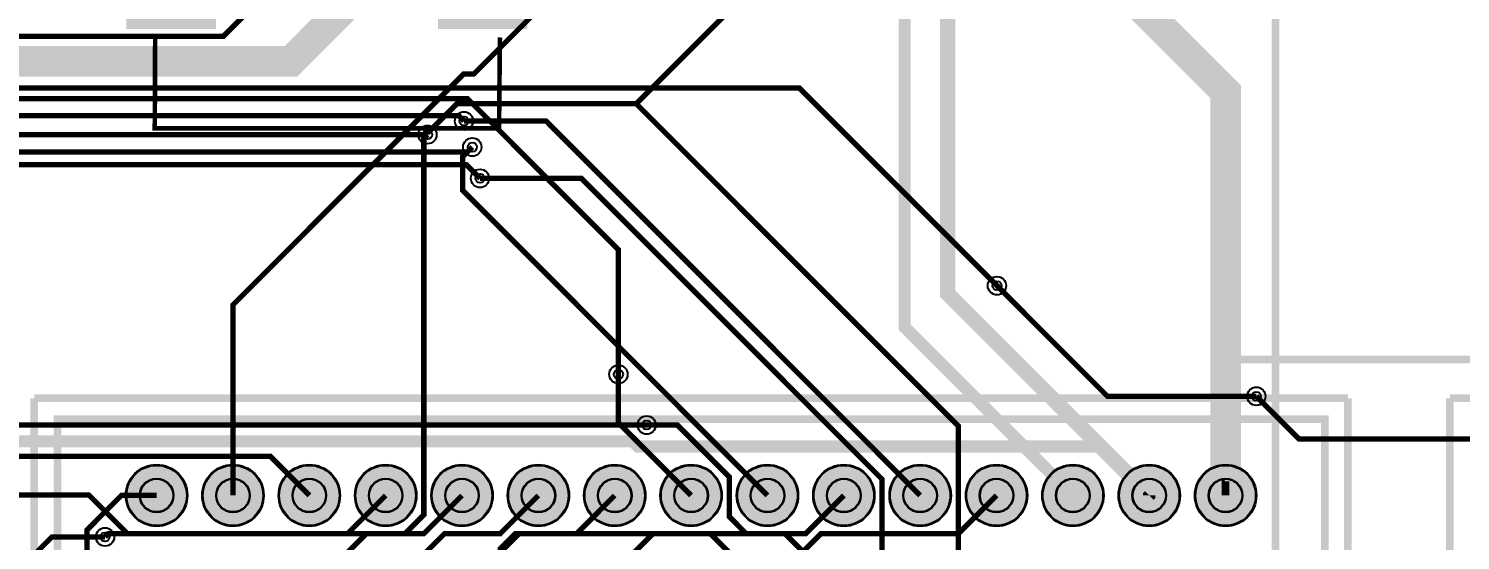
# Model space of a CAD drawing. Header units: millimetres. Extents: x 0 to 210, y -1 to 136.
# Drawn here: x 35.62 to 83.25, y 68.46 to 85.46 of the extents above; entities that cross this region are included whole.
import ezdxf

# ---------------------------------------------------------------- set-up
doc = ezdxf.new("R2010")
doc.units = ezdxf.units.MM
for name, color, linetype, true_color in [('BottomLayer', 7, 'Continuous', 0x0000ff), ('BottomSolderMaskLayer', 7, 'Continuous', 0xaa00ff), ('Hole', 7, 'Continuous', 0x222222), ('Multi-Layer', 7, 'Continuous', 0xc0c0c0), ('TopLayer', 7, 'Continuous', 0xff0000), ('TopSilkLayer', 7, 'Continuous', 0xffcc00), ('TopSolderMaskLayer', 7, 'Continuous', 0x800080)]:
    doc.layers.add(name, color=color, linetype=linetype, true_color=true_color)

msp = doc.modelspace()

# ---------------------------------------------------------------- hatches: boundary and pattern name
at = {"layer": 'BottomSolderMaskLayer'}
for points in [[(38.852273304546486, 69.95069850139703, 1), (40.90307340614669, 69.95069850139703, 1)], [(41.39227838455662, 69.95069850139703, 1), (43.44307848615682, 69.95069850139703, 1)], [(43.93228346456675, 69.95069850139703, 1), (45.983083566166954, 69.95069850139703, 1)], [(46.472288544576884, 69.95069850139703, 1), (48.52308864617709, 69.95069850139703, 1)], [(49.012293624587244, 69.95069850139703, 1), (51.06309372618745, 69.95069850139703, 1)], [(51.552298704597376, 69.95069850139703, 1), (53.60309880619758, 69.95069850139703, 1)], [(54.09230378460751, 69.95069850139703, 1), (56.14310388620771, 69.95069850139703, 1)], [(56.63230886461764, 69.95069850139703, 1), (58.683108966217844, 69.95069850139703, 1)], [(59.172313944627774, 69.95069850139703, 1), (61.22311404622798, 69.95069850139703, 1)], [(61.71231902463791, 69.95069850139703, 1), (63.76311912623811, 69.95069850139703, 1)], [(64.25232410464804, 69.95069850139703, 1), (66.30312420624824, 69.95069850139703, 1)], [(66.79232918465817, 69.95069850139703, 1), (68.84312928625837, 69.95069850139703, 1)], [(69.3323342646683, 69.95069850139703, 1), (71.38313436626851, 69.95069850139703, 1)], [(71.87233934467866, 69.95069850139703, 1), (73.92313944627887, 69.95069850139703, 1)], [(74.4123444246888, 69.95069850139703, 1), (76.463144526289, 69.95069850139703, 1)]]:
    msp.add_hatch(color=256, dxfattribs=at).paths.add_polyline_path(points)
at = {"layer": 'Multi-Layer'}
for points in [[(38.87767335534659, 69.95069850139703, 1), (40.87767335534659, 69.95069850139703, 1)], [(41.41767843535672, 69.95069850139703, 1), (43.41767843535672, 69.95069850139703, 1)], [(43.95768351536685, 69.95069850139703, 1), (45.95768351536685, 69.95069850139703, 1)], [(46.497688595376985, 69.95069850139703, 1), (48.497688595376985, 69.95069850139703, 1)], [(49.037693675387345, 69.95069850139703, 1), (51.037693675387345, 69.95069850139703, 1)], [(51.57769875539748, 69.95069850139703, 1), (53.57769875539748, 69.95069850139703, 1)], [(54.11770383540761, 69.95069850139703, 1), (56.11770383540761, 69.95069850139703, 1)], [(56.65770891541774, 69.95069850139703, 1), (58.65770891541774, 69.95069850139703, 1)], [(59.197713995427875, 69.95069850139703, 1), (61.197713995427875, 69.95069850139703, 1)], [(61.73771907543801, 69.95069850139703, 1), (63.73771907543801, 69.95069850139703, 1)], [(64.27772415544814, 69.95069850139703, 1), (66.27772415544814, 69.95069850139703, 1)], [(66.81772923545827, 69.95069850139703, 1), (68.81772923545827, 69.95069850139703, 1)], [(69.3577343154684, 69.95069850139703, 1), (71.3577343154684, 69.95069850139703, 1)], [(71.89773939547877, 69.95069850139703, 1), (73.89773939547877, 69.95069850139703, 1)], [(74.4377444754889, 69.95069850139703, 1), (76.4377444754889, 69.95069850139703, 1)]]:
    msp.add_hatch(color=256, dxfattribs=at).paths.add_polyline_path(points)
at = {"layer": 'TopSolderMaskLayer'}
for points in [[(41.84935053355571, 85.44836188105558), (38.87454738394922, 85.44836188105558), (38.87454738394922, 88.99918775137098), (41.84935053355571, 88.99918775137098)], [(52.21003125491711, 85.44836188105558), (49.23522810531085, 85.44836188105558), (49.23522810531085, 88.99918775137098), (52.21003125491711, 88.99918775137098)], [(38.852273304546486, 69.95069850139703, 1), (40.90307340614669, 69.95069850139703, 1)], [(41.39227838455662, 69.95069850139703, 1), (43.44307848615682, 69.95069850139703, 1)], [(43.93228346456675, 69.95069850139703, 1), (45.983083566166954, 69.95069850139703, 1)], [(46.472288544576884, 69.95069850139703, 1), (48.52308864617709, 69.95069850139703, 1)], [(49.012293624587244, 69.95069850139703, 1), (51.06309372618745, 69.95069850139703, 1)], [(51.552298704597376, 69.95069850139703, 1), (53.60309880619758, 69.95069850139703, 1)], [(54.09230378460751, 69.95069850139703, 1), (56.14310388620771, 69.95069850139703, 1)], [(56.63230886461764, 69.95069850139703, 1), (58.683108966217844, 69.95069850139703, 1)], [(59.172313944627774, 69.95069850139703, 1), (61.22311404622798, 69.95069850139703, 1)], [(61.71231902463791, 69.95069850139703, 1), (63.76311912623811, 69.95069850139703, 1)], [(64.25232410464804, 69.95069850139703, 1), (66.30312420624824, 69.95069850139703, 1)], [(66.79232918465817, 69.95069850139703, 1), (68.84312928625837, 69.95069850139703, 1)], [(69.3323342646683, 69.95069850139703, 1), (71.38313436626851, 69.95069850139703, 1)], [(71.87233934467866, 69.95069850139703, 1), (73.92313944627887, 69.95069850139703, 1)], [(74.4123444246888, 69.95069850139703, 1), (76.463144526289, 69.95069850139703, 1)]]:
    msp.add_hatch(color=256, dxfattribs=at).paths.add_polyline_path(points)

# ---------------------------------------------------------------- linework, layer by layer
at = {"layer": 'BottomLayer'}
for points, const_width in [([(70.46875793751587, 109.57871475742957), (68.97879095758185, 109.57871475742957), (63.25742951485881, 103.85735331470664), (63.25742951485881, 96.78242316484636), (50.43014986029971, 83.95514351028703), (50.08928117856226, 83.95514351028703), (42.417703835407565, 76.28356616713234), (42.417703835407565, 69.95082550165102)], 0.17780035560071122), ([(55.83375666751317, 82.96809753619505), (63.615062230124295, 90.74940309880628), (63.615062230124295, 103.68488696977386), (65.92773685547377, 105.9975615951231), (82.26784353568678, 105.9975615951231), (92.50812801625602, 95.7572771145542)], 0.17780035560071122), ([(72.89824739649475, 69.951714503429), (66.19253238506462, 76.65742951485902), (66.19253238506462, 105.30861061722123)], 0.5080010160020321), ([(72.89827279654537, 69.951587503175), (66.19240538481063, 76.65745491490986), (66.19240538481063, 105.30871221742439)], 0.40640081280162565), ([(70.35775971551948, 69.95082550165102), (64.76314452628912, 75.54544069088138), (64.76314452628912, 103.62037084074166)], 0.40640081280162565), ([(76.98768097536185, 59.8172212344424), (77.10020320040644, 59.929743459486986), (77.10020320040644, 96.98663957327915), (73.09232918465818, 100.99451358902718)], 0.25400050800101603), ([(55.83375666751317, 82.96809753619505), (49.867030734061245, 82.96809753619505), (48.88735077470142, 81.9884175768351), (48.88735077470142, 81.9424434848869)], 0.17780035560071122), ([(77.77457454914907, 37.657200914401756), (76.50457200914389, 38.92720345440682), (76.50457200914389, 48.92288544577082), (71.87160274320536, 53.55585471170946), (71.87160274320536, 61.32268224536449), (66.54775209550417, 66.6465328930658), (66.54775209550417, 72.25410210820417), (55.83375666751317, 82.96809753619505)], 0.17780035560071122), ([(50.10452120904233, 82.39481838963673), (52.83375666751317, 82.39481838963673), (65.27774955549899, 69.95082550165102)], 0.17780035560071122), ([(44.9577089154177, 67.41082042164089), (45.583566167132176, 67.41082042164089), (46.853568707137356, 68.68082296164596), (48.13830327660639, 68.68082296164596), (48.76644653289304, 69.3089662179325), (48.76644653289304, 81.8215392430784), (48.88735077470142, 81.9424434848869)], 0.17780035560071122), ([(50.37858775717541, 81.5266446532894), (50.062357124714026, 81.21041402082801), (50.062357124714026, 80.08620777241549), (60.19773939547872, 69.95082550165102)], 0.17780035560071122), ([(68.01917703835397, 57.62697485394972), (66.56731013462036, 59.07884175768345), (66.56731013462036, 63.534772669545305), (64.00774701549403, 66.09433578867163), (64.00774701549403, 70.49006858013718), (54.011303022605944, 80.48651257302515), (50.63563627127223, 80.48651257302515)], 0.17780035560071122), ([(67.83197866395722, 76.92034544069088), (71.50660401320806, 73.24572009144015), (76.45986791973564, 73.24572009144015)], 0.17780035560071122), ([(55.24015748031479, 73.97749555499115), (55.24015748031479, 72.3684023368047), (57.65773431546859, 69.95082550165102)], 0.17780035560071122), ([(56.17919735839473, 72.29067818135638), (57.20205740411484, 72.29067818135638), (58.929006858013736, 70.56372872745749), (58.929006858013736, 69.24216408432824), (59.490347980696015, 68.68082296164596), (60.77914655829295, 68.68082296164596), (61.46901193802387, 67.99095758191515), (61.46901193802387, 66.7664211328422), (62.11798323596622, 66.11744983489962), (63.043053086106056, 66.11744983489962), (64.98895097790182, 64.17155194310385)], 0.17780035560071122), ([(23.647574295148388, 65.71003302006602), (27.905892811785634, 69.96835153670304), (37.62065024130038, 69.96835153670304), (38.909448818897545, 68.67955295910588), (46.22644145288291, 68.67955295910588), (47.49771399542783, 69.95082550165102)], 0.17780035560071122), ([(50.37858775717541, 63.69885699771396), (51.30899161798311, 64.62926085852177), (51.30899161798311, 68.05267970535942), (51.93713487426976, 68.68082296164596), (53.847726695453275, 68.68082296164596), (55.117729235458455, 69.95082550165102)], 0.17780035560071122), ([(72.89776479552961, 69.95082550165102), (72.89827279654537, 69.95133350266701), (72.89827279654537, 69.951587503175)], 0.40640081280162565), ([(38.161417322834495, 68.57084074168154), (36.39281178562351, 68.57084074168154), (30.55715011429993, 62.73517907035807), (27.253111506222922, 62.73517907035807), (25.90640081280162, 61.38846837693677), (25.90640081280162, 59.00314960629919), (25.409067818135327, 58.505816611633236), (25.045593091185992, 58.505816611633236), (24.348615697231253, 59.202794005587975), (22.809118618237108, 59.202794005587975), (21.696342392684755, 58.09001778003551), (21.107569215138255, 58.09001778003551)], 0.17780035560071122), ([(55.117729235458455, 67.41082042164089), (56.38646177292344, 68.67955295910588), (58.29959359918712, 68.67955295910588), (58.92722885445755, 68.05191770383544), (58.92722885445755, 46.98892557785109), (58.794132588265256, 46.85582931165857), (58.794132588265256, 37.49184658369313), (70.83782067564107, 25.448158496316978), (70.83782067564107, 24.892151384302792), (74.16040132080252, 21.569570739141454), (75.5604521209043, 21.569570739141454)], 0.17780035560071122)]:
    msp.add_lwpolyline(points, dxfattribs=dict(at, const_width=const_width))
at = {"layer": 'BottomSolderMaskLayer'}
for centre, radius in [((39.87767335534659, 69.95069850139703), 1.0254000508001015), ((42.41767843535672, 69.95069850139703), 1.0254000508001015), ((44.95768351536685, 69.95069850139703), 1.0254000508001015), ((47.497688595376985, 69.95069850139703), 1.0254000508001015), ((50.037693675387345, 69.95069850139703), 1.0254000508001015), ((52.57769875539748, 69.95069850139703), 1.0254000508001015), ((55.11770383540761, 69.95069850139703), 1.0254000508001015), ((57.65770891541774, 69.95069850139703), 1.0254000508001015), ((60.197713995427875, 69.95069850139703), 1.0254000508001015), ((62.73771907543801, 69.95069850139703), 1.0254000508001015), ((65.27772415544814, 69.95069850139703), 1.0254000508001015), ((67.81772923545827, 69.95069850139703), 1.0254000508001015), ((70.3577343154684, 69.95069850139703), 1.0254000508001015), ((72.89773939547877, 69.95069850139703), 1.0254000508001015), ((75.4377444754889, 69.95069850139703), 1.0254000508001015), ((39.87767335534659, 69.95069850139703), 0.5639830505467464), ((42.41767843535672, 69.95069850139703), 0.5639830505467464), ((44.95768351536685, 69.95069850139703), 0.5639830505467464), ((47.497688595376985, 69.95069850139703), 0.5639830505467464), ((50.037693675387345, 69.95069850139703), 0.5639830505467464), ((52.57769875539748, 69.95069850139703), 0.5639830505467464), ((55.11770383540761, 69.95069850139703), 0.5639830505467464), ((57.65770891541774, 69.95069850139703), 0.5639830505467464), ((60.197713995427875, 69.95069850139703), 0.5639830505467464), ((62.73771907543801, 69.95069850139703), 0.5639830505467464), ((65.27772415544814, 69.95069850139703), 0.5639830505467464), ((67.81772923545827, 69.95069850139703), 0.5639830505467464), ((70.3577343154684, 69.95069850139703), 0.5639830505467464), ((72.89773939547877, 69.95069850139703), 0.5639830505467464), ((75.4377444754889, 69.95069850139703), 0.5639830505467464)]:
    msp.add_circle(centre, radius, dxfattribs=at)
at = {"layer": 'Hole'}
for centre in [(50.10449580899149, 82.39469138938273), (48.88732537465057, 81.9423164846329), (50.378562357124565, 81.52651765303528), (50.635610871221616, 80.48638557277116), (67.83195326390637, 76.92021844043688), (55.24013208026395, 73.97736855473715), (76.45984251968503, 73.24559309118615), (56.179171958343886, 72.29055118110239), (38.16139192278388, 68.57071374142754)]:
    msp.add_circle(centre, 0.15240030480060962, dxfattribs=at)
at = {"layer": 'Multi-Layer'}
for centre, radius in [((50.10449580899149, 82.39469138938273), 0.30480060960121924), ((48.88732537465057, 81.9423164846329), 0.30480060960121924), ((50.378562357124565, 81.52651765303528), 0.30480060960121924), ((50.635610871221616, 80.48638557277116), 0.30480060960121924), ((67.83195326390637, 76.92021844043688), 0.30480060960121924), ((55.24013208026395, 73.97736855473715), 0.30480060960121924), ((76.45984251968503, 73.24559309118615), 0.30480060960121924), ((56.179171958343886, 72.29055118110239), 0.30480060960121924), ((39.87767335534659, 69.95069850139703), 1), ((39.87767335534659, 69.95069850139703), 0.5500127000254001), ((42.41767843535672, 69.95069850139703), 1), ((42.41767843535672, 69.95069850139703), 0.5500127000254001), ((44.95768351536685, 69.95069850139703), 1), ((44.95768351536685, 69.95069850139703), 0.5500127000254001), ((47.497688595376985, 69.95069850139703), 1), ((47.497688595376985, 69.95069850139703), 0.5500127000254001), ((50.037693675387345, 69.95069850139703), 1), ((50.037693675387345, 69.95069850139703), 0.5500127000254001), ((52.57769875539748, 69.95069850139703), 1), ((52.57769875539748, 69.95069850139703), 0.5500127000254001), ((55.11770383540761, 69.95069850139703), 1), ((55.11770383540761, 69.95069850139703), 0.5500127000254001), ((57.65770891541774, 69.95069850139703), 1), ((57.65770891541774, 69.95069850139703), 0.5500127000254001), ((60.197713995427875, 69.95069850139703), 1), ((60.197713995427875, 69.95069850139703), 0.5500127000254001), ((62.73771907543801, 69.95069850139703), 1), ((62.73771907543801, 69.95069850139703), 0.5500127000254001), ((65.27772415544814, 69.95069850139703), 1), ((65.27772415544814, 69.95069850139703), 0.5500127000254001), ((67.81772923545827, 69.95069850139703), 1), ((67.81772923545827, 69.95069850139703), 0.5500127000254001), ((70.3577343154684, 69.95069850139703), 1), ((70.3577343154684, 69.95069850139703), 0.5500127000254001), ((72.89773939547877, 69.95069850139703), 1), ((72.89773939547877, 69.95069850139703), 0.5500127000254001), ((75.4377444754889, 69.95069850139703), 1), ((75.4377444754889, 69.95069850139703), 0.5500127000254001), ((38.16139192278388, 68.57071374142754), 0.30480060960121924)]:
    msp.add_circle(centre, radius, dxfattribs=at)
at = {"layer": 'TopLayer'}
for points, const_width in [([(22.492887985775724, 87.22235204470417), (24.510160020319972, 85.20508001016003), (42.09283718567417, 85.20508001016003), (44.64351028702049, 87.75575311150624), (44.64351028702049, 103.21905003810002), (44.83375666751317, 103.40929641859282), (49.03009906019793, 103.40929641859282), (54.53175006350011, 97.90764541529086), (54.53175006350011, 95.78293116586235), (61.37579375158748, 88.93888747777498), (67.65163830327651, 88.93888747777498)], 0.17780035560071122), ([(56.13335026670029, 97.10439420878834), (61.696723393446746, 97.10439420878834), (75.43825247650489, 83.3628651257302), (75.43825247650489, 69.951714503429)], 1.0160020320040641), ([(61.69685039370074, 97.1044958089916), (75.4382778765555, 83.36281432562862), (75.4382778765555, 74.46746253492506)], 0.25400050800101603), ([(18.134899669799097, 89.96708153416296), (23.723012446024768, 84.37896875793751), (44.348488696977256, 84.37896875793751), (47.19326898653776, 87.22374904749813), (50.72273304546593, 87.22374904749813)], 1.0160020320040641), ([(20.11061722123418, 87.99146558293114), (23.723012446024768, 84.37907035814067), (44.34861569723125, 84.37907035814067), (47.19316738633461, 87.22387604775213), (50.722758445516774, 87.22387604775213)], 0.40640081280162565), ([(22.4718059436118, 83.76540513081022), (22.747396494792838, 83.48981457962918), (61.26250952501891, 83.48981457962918), (67.83197866395722, 76.92034544069088)], 0.17780035560071122), ([(55.24015748031479, 73.97749555499115), (55.24015748031479, 78.11516383032767), (50.22339344678676, 83.13192786385571), (21.832740665481197, 83.13192786385571), (21.34201168402319, 83.62265684531371)], 0.17780035560071122), ([(50.10452120904233, 82.39481838963673), (49.92341884683765, 82.57592075184152), (19.5916941833882, 82.57592075184152), (14.374777749555278, 77.3590043180086), (7.466471932943705, 77.3590043180086), (4.021463042925916, 73.91399542799093), (4.021463042925916, 71.54721869443733), (5.549530099060121, 70.01915163830324), (5.549530099060121, 60.84693929387856), (8.45986791973587, 57.93660147320293), (9.202819405638593, 57.93660147320293), (10.126873253746453, 58.86065532131056)], 0.17780035560071122), ([(48.88735077470142, 81.9424434848869), (20.35191770383517, 81.9424434848869), (12.053721107442016, 73.64424688849374), (12.053721107442016, 73.0765557531115)], 0.17780035560071122), ([(14.602362204724386, 72.56626873253754), (14.602362204724386, 75.59878079756163), (20.37274574549133, 81.36916433832869), (50.221107442214816, 81.36916433832869), (50.37858775717541, 81.5266446532894)], 0.17780035560071122), ([(50.63563627127223, 80.48651257302515), (50.18427736855483, 80.9378714757429), (22.796672593344965, 80.9378714757429), (22.17614935229858, 80.3173482346964), (22.17614935229858, 78.80883921767838), (13.08140716281423, 69.71409702819403), (9.838582677165277, 69.71409702819403), (9.694310388620579, 69.56982473964956)], 0.17780035560071122), ([(75.4382778765555, 74.46746253492506), (75.4382778765555, 70.4151384302769)], 0.25400050800101603), ([(75.4382778765555, 74.46746253492506), (88.97498094996172, 74.46746253492506)], 0.25400050800101603), ([(76.45986791973564, 73.24572009144015), (77.87668275336546, 71.82890525781045), (88.79260858521707, 71.82890525781045)], 0.17780035560071122), ([(56.17919735839473, 72.29067818135638), (23.429641859283493, 72.29067818135638), (22.200279400558657, 71.06131572263143), (22.200279400558657, 69.69834899669797), (22.148463296926366, 69.64653289306568), (20.447675895351722, 69.64653289306568), (18.317881635763115, 67.5167386334773), (11.019939039877954, 67.5167386334773), (10.994284988569916, 67.54239268478545)], 0.17780035560071122), ([(23.647574295148388, 70.79004318008629), (24.60541021082031, 71.74787909575821), (55.71590043180072, 71.74787909575821), (55.88455676911349, 71.57922275844555), (71.26936753873497, 71.57922275844555), (72.89776479552961, 69.95082550165102)], 0.40640081280162565), ([(23.647574295148388, 68.25003810007615), (26.649606299212337, 71.25207010414022), (43.65646431292839, 71.25207010414022), (44.9577089154177, 69.95082550165102)], 0.17780035560071122), ([(75.4382778765555, 70.4151384302769), (75.43776987553974, 70.41463042926091), (75.43776987553974, 69.95082550165102)], 0.25400050800101603), ([(75.4382778765555, 70.4151384302769), (75.4382778765555, 69.951587503175)], 0.25400050800101603), ([(23.647574295148388, 58.09001778003551), (26.46621793243571, 55.2713741427483), (32.45199390398761, 55.2713741427483), (38.35318770637514, 61.17256794513594), (38.75679451358883, 61.17256794513594), (41.99530099060189, 64.41107442214889), (59.039243078485924, 64.41107442214889), (61.4677419354839, 66.83957327914652), (61.4677419354839, 68.17307594615181), (61.975488950977706, 68.68082296164596), (66.54775209550417, 68.68082296164596), (67.81775463550912, 69.95082550165102)], 0.17780035560071122), ([(27.52286004571988, 59.6226568453136), (28.123825247650302, 60.22362204724402), (36.188595377190495, 60.22362204724402), (38.074549149098175, 62.10957581915159), (38.6046482092961, 62.10957581915159), (42.152019304038504, 65.65694691389376), (47.68770637541252, 65.65694691389376), (48.76771653543301, 66.73695707391414), (48.76771653543301, 67.99527559055116), (49.45326390652758, 68.68082296164596), (51.30772161544314, 68.68082296164596), (52.57772415544832, 69.95082550165102)], 0.17780035560071122), ([(28.100711201422428, 58.435458470916956), (28.726314452628685, 57.80985521971047), (34.38417576835127, 57.80985521971047), (38.32651765303535, 61.75219710439421), (38.83096266192524, 61.75219710439421), (41.986918973837874, 64.90815341630685), (49.41922783845553, 64.90815341630685), (51.30772161544314, 66.79664719329435), (51.30772161544314, 68.17510795021599), (51.81343662687323, 68.68082296164596), (61.4677419354839, 68.68082296164596), (62.73774447548885, 69.95082550165102)], 0.17780035560071122), ([(39.87769875539743, 69.95082550165102), (38.70650241300473, 69.95082550165102), (37.56527813055618, 68.80960121920248), (37.56527813055618, 67.28305816611635), (40.25742951485904, 64.59090678181349)], 0.17780035560071122), ([(38.161417322834495, 68.57084074168154), (38.27139954279892, 68.68082296164596), (48.76771653543301, 68.68082296164596), (50.03771907543819, 69.95082550165102)], 0.17780035560071122)]:
    msp.add_lwpolyline(points, dxfattribs=dict(at, const_width=const_width))
at = {"layer": 'TopSilkLayer'}
for points, const_width in [([(51.2967487934975, 85.16926593853191), (51.26852933705868, 82.14754889509777), (39.8160528321057, 82.14754889509777), (39.82943865887705, 85.23040386080766)], 0.15240030480060962), ([(79.50774701549403, 73.18158496316983), (37.507848615697185, 73.18158496316983), (35.80767081534145, 73.18158496316983)], 0.25400050800101603), ([(35.80767081534145, 73.18158496316983), (35.80767081534145, 64.18069596139196)], 0.25400050800101603), ([(79.50774701549403, 73.18158496316983), (79.50774701549403, 64.18069596139196)], 0.25400050800101603), ([(126.59944119888223, 73.18158496316983), (84.59954279908538, 73.18158496316983), (82.89936499872988, 73.18158496316983)], 0.25400050800101603), ([(82.89936499872988, 73.18158496316983), (82.89936499872988, 64.18069596139196)], 0.25400050800101603)]:
    msp.add_lwpolyline(points, dxfattribs=dict(at, const_width=const_width))
at = {"layer": 'TopSilkLayer', "const_width": 0.25400050800101603}
msp.add_lwpolyline([(36.5756667513333, 72.49070358140716), (78.73975107950196, 72.49070358140716), (78.73975107950196, 64.99768859537721), (36.5756667513333, 64.99768859537721), (36.5756667513333, 72.49070358140716)], close=True, dxfattribs=at)
at = {"layer": 'TopSolderMaskLayer'}
for centre, radius in [((39.87767335534659, 69.95069850139703), 1.0254000508001015), ((42.41767843535672, 69.95069850139703), 1.0254000508001015), ((44.95768351536685, 69.95069850139703), 1.0254000508001015), ((47.497688595376985, 69.95069850139703), 1.0254000508001015), ((50.037693675387345, 69.95069850139703), 1.0254000508001015), ((52.57769875539748, 69.95069850139703), 1.0254000508001015), ((55.11770383540761, 69.95069850139703), 1.0254000508001015), ((57.65770891541774, 69.95069850139703), 1.0254000508001015), ((60.197713995427875, 69.95069850139703), 1.0254000508001015), ((62.73771907543801, 69.95069850139703), 1.0254000508001015), ((65.27772415544814, 69.95069850139703), 1.0254000508001015), ((67.81772923545827, 69.95069850139703), 1.0254000508001015), ((70.3577343154684, 69.95069850139703), 1.0254000508001015), ((72.89773939547877, 69.95069850139703), 1.0254000508001015), ((75.4377444754889, 69.95069850139703), 1.0254000508001015), ((39.87767335534659, 69.95069850139703), 0.5639830505467464), ((42.41767843535672, 69.95069850139703), 0.5639830505467464), ((44.95768351536685, 69.95069850139703), 0.5639830505467464), ((47.497688595376985, 69.95069850139703), 0.5639830505467464), ((50.037693675387345, 69.95069850139703), 0.5639830505467464), ((52.57769875539748, 69.95069850139703), 0.5639830505467464), ((55.11770383540761, 69.95069850139703), 0.5639830505467464), ((57.65770891541774, 69.95069850139703), 0.5639830505467464), ((60.197713995427875, 69.95069850139703), 0.5639830505467464), ((62.73771907543801, 69.95069850139703), 0.5639830505467464), ((65.27772415544814, 69.95069850139703), 0.5639830505467464), ((67.81772923545827, 69.95069850139703), 0.5639830505467464), ((70.3577343154684, 69.95069850139703), 0.5639830505467464), ((72.89773939547877, 69.95069850139703), 0.5639830505467464), ((75.4377444754889, 69.95069850139703), 0.5639830505467464)]:
    msp.add_circle(centre, radius, dxfattribs=at)

doc.saveas('drawing.dxf')
